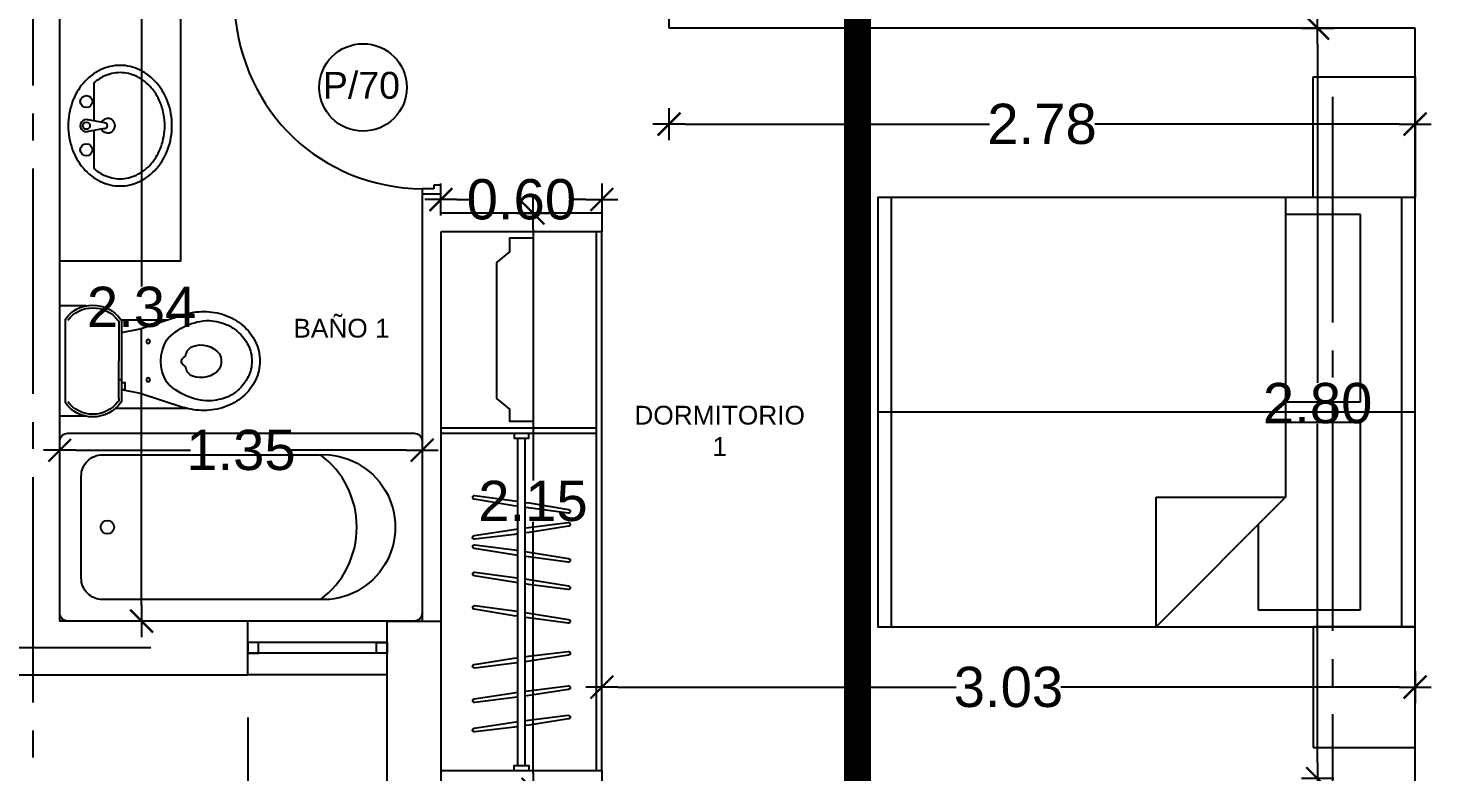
# Model space of a CAD drawing. Header units: millimetres. Extents: x 1217 to 2428, y 234 to 644.
# Drawn here: x 2359.72 to 2364.96, y 463.53 to 466.3 of the extents above; entities that cross this region are included whole.
import ezdxf

# ---------------------------------------------------------------- set-up
doc = ezdxf.new("R2010")
doc.units = ezdxf.units.MM
doc.linetypes.add('ACAD_ISO04W100', pattern=[30, 24, -3, 0, -3])
doc.linetypes.add('DASHDOTX2', pattern=[0.84, 0.4, -0.2, 0.04, -0.2])
doc.layers.get('0').update_dxf_attribs({"lineweight": 5})
for name, color, linetype in [('0.1', 251, 'Continuous'), ('0.2', 2, 'Continuous'), ('0.3', 6, 'Continuous'), ('ARTEFACTOS', 4, 'Continuous'), ('cortes', 30, 'Continuous'), ('COTAS', 252, 'Continuous'), ('COTAS INTERIORES', 3, 'Continuous'), ('Ejes', 8, 'Continuous'), ('muros', 7, 'Continuous'), ('PUERTAS', 2, 'Continuous'), ('Texto', 1, 'Continuous')]:
    doc.layers.add(name, color=color, linetype=linetype)
doc.styles.add('INTERARQ', font='arial.ttf')
doc.styles.get("Standard").update_dxf_attribs({"font": 'arial.ttf'})
doc.dimstyles.new('ESCALA_1-50', dxfattribs={"dimtxt": 0.15, "dimasz": 0.06, "dimexe": 0.18, "dimexo": 0.0625, "dimgap": 0, "dimtad": 0, "dimtih": 1, "dimtoh": 1, "dimzin": 0, "dimdsep": 46, "dimtxsty": 'INTERARQ', "dimblk": 'DIMTICK', "dimcen": 0, "dimse1": 1, "dimse2": 1, "dimclrd": 256, "dimclre": 1, "dimclrt": 2, "dimadec": 0, "dimazin": 0, "dimtfac": 4.5, "dimtofl": 0, "dimtmove": 2, "dimatfit": 3, "dimldrblk": 'DIMTICK', "dimfxl": 1, "dimtolj": 1, "dimtzin": 0, "dimarcsym": 0})

# ---------------------------------------------------------------- blocks, each defined once
blk = doc.blocks.new('Cama 2Pl')
at = {"layer": 'ARTEFACTOS'}
for p, q in [((-1.9512, -0.8), (-1.9512, 0.8)), ((-0.4826, 0.8), (-0.4826, -0.3174)), ((-0.0508, 0.8), (-0.0508, -0.8)), ((-0.2032, 0.7365), (-0.4826, 0.7365)), ((-0.2032, 0.0381), (-0.2032, 0.7365)), ((0, 0), (-2.002, 0)), ((-0.4826, 0.0381), (-0.2032, 0.0381)), ((-0.2032, -0.0381), (-0.4826, -0.0381)), ((-0.2032, -0.7365), (-0.2032, -0.0381)), ((-0.4826, -0.3174), (-0.9652, -0.8)), ((-0.9652, -0.8), (-0.9652, -0.3174)), ((-0.9652, -0.3174), (-0.4826, -0.3174)), ((-0.5842, -0.419), (-0.5842, -0.7365)), ((-0.5842, -0.7365), (-0.2032, -0.7365))]:
    blk.add_line(p, q, dxfattribs=at)
for points in [[(-0.38, 1.25), (0, 1.25), (0, 0.8), (-0.38, 0.8), (-0.38, 1.25)], [(-0.38, -1.25), (0, -1.25), (0, -0.8), (-0.38, -0.8), (-0.38, -1.25)]]:
    blk.add_lwpolyline(points, dxfattribs=at)
blk.add_lwpolyline([(0, -0.8), (0, 0.8), (-2.002, 0.8), (-2.002, -0.8)], close=True, dxfattribs=at)
blk = doc.blocks.new('DFDFDFDFDDFGGG')
at = {"layer": 'PUERTAS'}
for p, q in [((381629.6763, 7752659.5205), (381629.6427, 7752659.5205)), ((381629.6629, 7752659.4936), (381629.6763, 7752659.4936)), ((381629.6629, 7752659.4505), (381629.6629, 7752659.4936)), ((381629.6763, 7752659.4936), (381629.6763, 7752659.5205)), ((381630.359, 7752659.5205), (381630.359, 7752659.4936)), ((381630.3927, 7752659.5205), (381630.359, 7752659.5205)), ((381630.359, 7752659.4936), (381630.3725, 7752659.4936)), ((381630.3725, 7752659.4936), (381630.3725, 7752659.4505)), ((381629.6427, 7752659.4505), (381629.6629, 7752659.4505)), ((381629.6628, 7752658.7508), (381629.6629, 7752659.4505)), ((381629.6629, 7752659.4505), (381629.7061, 7752659.4505)), ((381629.7061, 7752659.4505), (381629.706, 7752658.7508)), ((381630.3725, 7752659.4505), (381630.3927, 7752659.4505)), ((381629.706, 7752658.7508), (381629.6628, 7752658.7508))]:
    blk.add_line(p, q, dxfattribs=at)
blk.add_ellipse((381629.5787, 7752659.5294), major_axis=(-0.6336, 0.5233), ratio=0.91419, start_param=2.378631, end_param=3.775075, dxfattribs=at)
blk = doc.blocks.new('Van1-pla')
at = {"color": 8}
for p, q in [((-2.16, 42.32), (-18.03, 42.32)), ((-1.41, 37.99), (-2.71, 45.49)), ((0.99, 37.99), (2.29, 45.49)), ((17.6, 42.32), (1.74, 42.32))]:
    blk.add_line(p, q, dxfattribs=at)
blk.add_lwpolyline([(-25.21, 31.5, 0.112687), (-23.37, 23.44, 0.103282), (-17.89, 16.3, 0.092276), (-9.94, 11.68, 0.085761), (-0.21, 10, 0.085761), (9.52, 11.68, 0.092276), (17.47, 16.3, 0.103282), (22.95, 23.44, 0.112687), (24.79, 31.5, 0.112687), (22.95, 39.56, 0.103282), (17.47, 46.7, 0.092276), (9.52, 51.32, 0.085761), (-0.21, 53, 0.085761), (-9.94, 51.32, 0.092276), (-17.89, 46.7, 0.103282), (-23.37, 39.56, 0.112687)], format="xyb", close=True, dxfattribs=at)
for points in [[(-18.03, 42.32, 0.063934), (-20.67, 38.26, 0.112687), (-22.21, 31.5, 0.112687)], [(-22.21, 31.5, 0.112687), (-20.67, 24.74, 0.103282), (-15.93, 18.57, 0.092276), (-8.94, 14.51, 0.085761), (-0.21, 13, 0.085761), (8.51, 14.51, 0.092276), (15.51, 18.57, 0.103282), (20.25, 24.74, 0.112687), (21.79, 31.5, 0.112687), (20.25, 38.26, 0.063934), (17.6, 42.32, 0.092276)]]:
    blk.add_lwpolyline(points, format="xyb", dxfattribs=at)
for centre, radius in [((-10.21, 45.49), 2.5), ((-0.21, 45.49), 1.5), ((9.79, 45.49), 2.5)]:
    blk.add_circle(centre, radius, dxfattribs=at)
for centre, radius, start, end in [((-0.21, 45.49), 2.5, 340.33287, 199.66713), ((-0.21, 36.6), 3, 118.18244, 61.81756), ((-0.21, 37.99), 1.2, 180, 0)]:
    blk.add_arc(centre, radius, start, end, dxfattribs=at)
blk = doc.blocks.new('wc')
at = {"layer": 'ARTEFACTOS', "color": 8}
for p, q in [((0.0667, 0.3584), (-0.0303, 0.3584)), ((0.4474, 0.3297), (0.1774, 0.3297)), ((0.2693, 0.2723), (0.4328, 0.3255)), ((-0.0104, -0.0028), (-0.0104, 0.3078)), ((0.1906, 0.2929), (0.1906, 0.1525)), ((0.2006, 0.0088), (0.2006, 0.2962)), ((0.2006, 0.2586), (0.2693, 0.2723)), ((0.2006, 0.2232), (0.1906, 0.2232)), ((0.2006, 0.2584), (0.2115, 0.2584)), ((0.2006, 0.2325), (0.2115, 0.2325)), ((0.2135, 0.2564), (0.2135, 0.2345)), ((0.1906, 0.0121), (0.1906, 0.1525)), ((0.1867, 0.0003), (0.1863, 0.0003)), ((0.3689, 0.0003), (0.1987, 0.0003)), ((0.2006, 0.0464), (0.2693, 0.0327)), ((0.2693, 0.0327), (0.4328, -0.0205)), ((0.0684, -0.0537), (-0.0303, -0.0537))]:
    blk.add_line(p, q, dxfattribs=at)
for centre in [(0.2994, 0.2224), (0.2994, 0.0796)]:
    blk.add_circle(centre, 0.00699, dxfattribs=at)
for centre, radius, start, end in [((0.0933, 0.2339), 0.1272, 35.4669, 144.5331), ((0.0933, 0.2339), 0.1172, 37.3062, 142.6938), ((0.5066, 0.0988), 0.2384, 90, 108.0194), ((0.5066, 0.0988), 0.2384, 70.5417, 90), ((0.5159, 0.125), 0.2106, 49.5378, 70.5417), ((0.1706, 0.2929), 0.02, 0, 37.3062), ((0.1806, 0.2962), 0.02, 0, 35.4669), ((0.5327, 0.0739), 0.2274, 91.2506, 136.4359), ((0.5124, 0.0619), 0.2399, 69.233, 86.3288), ((0.5159, 0.125), 0.1806, 49.5378, 63.1436), ((0.5301, 0.1418), 0.1586, 25.9026, 49.5378), ((0.5301, 0.1418), 0.1886, 25.9026, 49.5378), ((0.2115, 0.2564), 0.002, 0, 90), ((0.2115, 0.2345), 0.002, 270, 0), ((0.5031, 0.1526), 0.156, 149.9827, 210.1211), ((0.4966, 0.1263), 0.0883, 39.3794, 110.9889), ((0.5522, 0.1525), 0.1341, 0, 25.9026), ((0.5522, 0.1525), 0.164, 0, 25.9026), ((0.4398, 0.1536), 0.0161, 125.934, 233.3996), ((0.4202, 0.187), 0.0227, 296.4163, 327.7225), ((0.5047, 0.167), 0.0658, 170.0192, 173.1517), ((0.4793, 0.1715), 0.0399, 110.9889, 170.0192), ((0.5102, 0.1534), 0.0618, 333.0725, 27.908), ((0.4202, 0.1202), 0.0227, 32.2775, 64.0078), ((0.5047, 0.1402), 0.0658, 186.8483, 189.9808), ((0.4793, 0.1357), 0.0399, 189.9808, 249.0111), ((0.4966, 0.1809), 0.0883, 249.0111, 321.1211), ((0.5522, 0.1525), 0.1341, 334.0974, 0), ((0.5522, 0.1525), 0.164, 334.0974, 0), ((0.5315, 0.2205), 0.2193, 221.8152, 269.0461), ((0.5301, 0.1632), 0.1586, 310.4622, 334.0974), ((0.5301, 0.1632), 0.1886, 310.4622, 334.0974), ((0.1706, 0.0121), 0.02, 322.6938, 0), ((0.1806, 0.0088), 0.02, 324.5331, 0), ((0.5116, 0.2113), 0.2107, 274.4195, 294.2912), ((0.5159, 0.18), 0.2106, 289.4583, 310.4622), ((0.5159, 0.18), 0.1806, 297.1692, 310.4622), ((0.0933, 0.0711), 0.1272, 215.4669, 324.5331), ((0.0933, 0.0711), 0.1172, 217.3062, 322.6938), ((0.5066, 0.2062), 0.2384, 251.9806, 270), ((0.5066, 0.2062), 0.2384, 270, 289.4583)]:
    blk.add_arc(centre, radius, start, end, dxfattribs=at)
blk = doc.blocks.new('DIMTICK')
at = {"color": 1}
for p, q in [((0, 1), (0, -1)), ((-1, 0), (1, 0))]:
    blk.add_line(p, q, dxfattribs=at)
at = {"color": 3, "const_width": 0.141}
blk.add_lwpolyline([(0.707, 0.707), (-0.707, -0.707)], dxfattribs=at)
blk = doc.blocks.new('*D263')
at = {"layer": 'COTAS', "lineweight": -2, "ltscale": 3, "transparency": 16777216}
blk.add_line((2359.6984, 461.7846), (2359.7784, 461.7846), dxfattribs=at)
at = {"layer": 'Defpoints', "color": 0, "ltscale": 3, "transparency": 16777216}
for p in [(2359.6384, 463.7102), (2359.8384, 463.7102), (2359.8384, 461.7846)]:
    blk.add_point(p, dxfattribs=at)
at = {"layer": 'COTAS', "lineweight": -2, "ltscale": 3, "transparency": 16777216, "xscale": 0.06, "yscale": 0.06, "zscale": 0.06, "rotation": 180}
blk.add_blockref('DIMTICK', (2359.6384, 461.7846), dxfattribs=at)
at = {"layer": 'COTAS', "lineweight": -2, "ltscale": 3, "transparency": 16777216, "xscale": 0.06, "yscale": 0.06, "zscale": 0.06}
blk.add_blockref('DIMTICK', (2359.8384, 461.7846), dxfattribs=at)
at = {"layer": 'COTAS', "color": 2, "ltscale": 3, "transparency": 16777216, "insert": (2359.7384, 462.0247), "char_height": 0.15, "attachment_point": 5, "style": 'INTERARQ'}
blk.add_mtext('\\A1;0.20', dxfattribs=at)
blk = doc.blocks.new('*D264')
at = {"layer": 'COTAS', "lineweight": -2, "ltscale": 3, "transparency": 16777216}
for p, q in [((2359.8984, 461.7846), (2359.9943, 461.7846)), ((2360.4794, 461.7846), (2360.3835, 461.7846))]:
    blk.add_line(p, q, dxfattribs=at)
at = {"layer": 'Defpoints', "color": 0, "ltscale": 3, "transparency": 16777216}
for p in [(2359.8384, 463.7102), (2360.5394, 463.5102), (2360.5394, 461.7846)]:
    blk.add_point(p, dxfattribs=at)
at = {"layer": 'COTAS', "lineweight": -2, "ltscale": 3, "transparency": 16777216, "xscale": 0.06, "yscale": 0.06, "zscale": 0.06, "rotation": 180}
blk.add_blockref('DIMTICK', (2359.8384, 461.7846), dxfattribs=at)
at = {"layer": 'COTAS', "lineweight": -2, "ltscale": 3, "transparency": 16777216, "xscale": 0.06, "yscale": 0.06, "zscale": 0.06}
blk.add_blockref('DIMTICK', (2360.5394, 461.7846), dxfattribs=at)
at = {"layer": 'COTAS', "color": 2, "ltscale": 3, "transparency": 16777216, "insert": (2360.1889, 461.7846), "char_height": 0.15, "attachment_point": 5, "style": 'INTERARQ'}
blk.add_mtext('\\A1;0.70', dxfattribs=at)
blk = doc.blocks.new('*D283')
at = {"layer": 'COTAS', "lineweight": -2, "ltscale": 3, "transparency": 16777216}
for p, q in [((2352.9384, 460.782), (2359.6931, 460.782)), ((2366.9383, 460.782), (2360.1836, 460.782))]:
    blk.add_line(p, q, dxfattribs=at)
at = {"layer": 'Defpoints', "color": 0, "ltscale": 3, "transparency": 16777216}
for p in [(2352.8784, 466.0801, 0), (2366.9983, 466.0801, 0), (2366.9983, 460.782)]:
    blk.add_point(p, dxfattribs=at)
at = {"layer": 'COTAS', "lineweight": -2, "ltscale": 3, "transparency": 16777216, "xscale": 0.06, "yscale": 0.06, "zscale": 0.06, "rotation": 180}
blk.add_blockref('DIMTICK', (2352.8784, 460.782), dxfattribs=at)
at = {"layer": 'COTAS', "lineweight": -2, "ltscale": 3, "transparency": 16777216, "xscale": 0.06, "yscale": 0.06, "zscale": 0.06}
blk.add_blockref('DIMTICK', (2366.9983, 460.782), dxfattribs=at)
at = {"layer": 'COTAS', "color": 2, "ltscale": 3, "transparency": 16777216, "insert": (2359.9384, 460.782), "char_height": 0.15, "attachment_point": 5, "style": 'INTERARQ'}
blk.add_mtext('\\A1;14.12', dxfattribs=at)
blk = doc.blocks.new('*D329')
at = {"layer": 'COTAS', "lineweight": -2, "ltscale": 3, "transparency": 16777216}
for p, q in [((2368.8564, 495.1033), (2368.8564, 478.9229)), ((2368.8564, 462.5893), (2368.8564, 478.7696))]:
    blk.add_line(p, q, dxfattribs=at)
at = {"layer": 'Defpoints', "color": 0, "ltscale": 3, "transparency": 16777216}
for p in [(2364.1135, 495.1633, 0), (2368.8564, 495.1633), (2364.1135, 462.5293, 0)]:
    blk.add_point(p, dxfattribs=at)
at = {"layer": 'COTAS', "lineweight": -2, "ltscale": 3, "transparency": 16777216, "xscale": 0.06, "yscale": 0.06, "zscale": 0.06}
for p, rotation in [((2368.8564, 495.1633), 90), ((2368.8564, 462.5293), 270)]:
    blk.add_blockref('DIMTICK', p, dxfattribs=dict(at, rotation=rotation))
at = {"layer": 'COTAS', "color": 2, "ltscale": 3, "transparency": 16777216, "insert": (2368.8564, 478.8463), "char_height": 0.15, "attachment_point": 5, "style": 'INTERARQ'}
blk.add_mtext('\\A1;32.63', dxfattribs=at)
blk = doc.blocks.new('*D653')
at = {"layer": 'COTAS INTERIORES', "lineweight": -2, "ltscale": 3, "transparency": 16777216}
for p, q in [((2359.8984, 464.7281), (2360.3251, 464.7281)), ((2361.1285, 464.7281), (2360.7018, 464.7281))]:
    blk.add_line(p, q, dxfattribs=at)
at = {"layer": 'Defpoints', "color": 0, "ltscale": 3, "transparency": 16777216}
for p in [(2361.1885, 464.8152, 0), (2359.8384, 464.7281, 0), (2361.1885, 464.7281)]:
    blk.add_point(p, dxfattribs=at)
at = {"layer": 'COTAS INTERIORES', "lineweight": -2, "ltscale": 3, "transparency": 16777216, "xscale": 0.06, "yscale": 0.06, "zscale": 0.06, "rotation": 180}
blk.add_blockref('DIMTICK', (2359.8384, 464.7281), dxfattribs=at)
at = {"layer": 'COTAS INTERIORES', "lineweight": -2, "ltscale": 3, "transparency": 16777216, "xscale": 0.06, "yscale": 0.06, "zscale": 0.06}
blk.add_blockref('DIMTICK', (2361.1885, 464.7281), dxfattribs=at)
at = {"layer": 'COTAS INTERIORES', "color": 2, "ltscale": 3, "transparency": 16777216, "insert": (2360.5135, 464.7281), "char_height": 0.15, "attachment_point": 5, "style": 'INTERARQ'}
blk.add_mtext('\\A1;1.35', dxfattribs=at)
blk = doc.blocks.new('*D654')
at = {"layer": 'COTAS INTERIORES', "lineweight": -2, "ltscale": 3, "transparency": 16777216}
for p, q in [((2360.1434, 466.3713), (2360.1434, 465.3379)), ((2360.1434, 464.1513), (2360.1434, 465.1846))]:
    blk.add_line(p, q, dxfattribs=at)
at = {"layer": 'Defpoints', "color": 0, "ltscale": 3, "transparency": 16777216}
for p in [(2360.0631, 466.4313, 0), (2359.8384, 464.0913, 0), (2360.1434, 464.0913)]:
    blk.add_point(p, dxfattribs=at)
at = {"layer": 'COTAS INTERIORES', "lineweight": -2, "ltscale": 3, "transparency": 16777216, "xscale": 0.06, "yscale": 0.06, "zscale": 0.06}
for p, rotation in [((2360.1434, 466.4313), 90), ((2360.1434, 464.0913), 270)]:
    blk.add_blockref('DIMTICK', p, dxfattribs=dict(at, rotation=rotation))
at = {"layer": 'COTAS INTERIORES', "color": 2, "ltscale": 3, "transparency": 16777216, "insert": (2360.1434, 465.2613), "char_height": 0.15, "attachment_point": 5, "style": 'INTERARQ'}
blk.add_mtext('\\A1;2.34', dxfattribs=at)
blk = doc.blocks.new('*D655')
at = {"layer": 'COTAS INTERIORES', "lineweight": -2, "ltscale": 3, "transparency": 16777216}
for p, q in [((2362.1685, 465.9434), (2363.3022, 465.9434)), ((2364.8284, 465.9434), (2363.6947, 465.9434))]:
    blk.add_line(p, q, dxfattribs=at)
at = {"layer": 'Defpoints', "color": 0, "ltscale": 3, "transparency": 16777216}
for p in [(2362.1085, 466.3012, 0), (2364.8884, 466.3012, 0), (2364.8884, 465.9434)]:
    blk.add_point(p, dxfattribs=at)
at = {"layer": 'COTAS INTERIORES', "lineweight": -2, "ltscale": 3, "transparency": 16777216, "xscale": 0.06, "yscale": 0.06, "zscale": 0.06, "rotation": 180}
blk.add_blockref('DIMTICK', (2362.1085, 465.9434), dxfattribs=at)
at = {"layer": 'COTAS INTERIORES', "lineweight": -2, "ltscale": 3, "transparency": 16777216, "xscale": 0.06, "yscale": 0.06, "zscale": 0.06}
blk.add_blockref('DIMTICK', (2364.8884, 465.9434), dxfattribs=at)
at = {"layer": 'COTAS INTERIORES', "color": 2, "ltscale": 3, "transparency": 16777216, "insert": (2363.4984, 465.9434), "char_height": 0.15, "attachment_point": 5, "style": 'INTERARQ'}
blk.add_mtext('\\A1;2.78', dxfattribs=at)
blk = doc.blocks.new('*D331')
at = {"layer": 'COTAS INTERIORES', "lineweight": -2, "ltscale": 3, "transparency": 16777216}
for p, q in [((2364.5253, 466.2412), (2364.5253, 464.9792)), ((2364.5253, 463.5641), (2364.5253, 464.8261))]:
    blk.add_line(p, q, dxfattribs=at)
at = {"layer": 'Defpoints', "color": 0, "ltscale": 3, "transparency": 16777216}
for p in [(2364.5253, 466.3012), (2365.1598, 466.3012, 0), (2364.8136, 463.5041, 0)]:
    blk.add_point(p, dxfattribs=at)
at = {"layer": 'COTAS INTERIORES', "lineweight": -2, "ltscale": 3, "transparency": 16777216, "xscale": 0.06, "yscale": 0.06, "zscale": 0.06}
for p, rotation in [((2364.5253, 466.3012), 90), ((2364.5253, 463.5041), 270)]:
    blk.add_blockref('DIMTICK', p, dxfattribs=dict(at, rotation=rotation))
at = {"layer": 'COTAS INTERIORES', "color": 2, "ltscale": 3, "transparency": 16777216, "insert": (2364.5253, 464.9027), "char_height": 0.15, "attachment_point": 5, "style": 'INTERARQ'}
blk.add_mtext('\\A1;2.80', dxfattribs=at)
blk = doc.blocks.new('*D656')
at = {"layer": 'COTAS INTERIORES', "lineweight": -2, "ltscale": 3, "transparency": 16777216}
for p, q in [((2361.3185, 465.6623), (2361.3637, 465.6623)), ((2361.7981, 465.6623), (2361.7528, 465.6623))]:
    blk.add_line(p, q, dxfattribs=at)
at = {"layer": 'Defpoints', "color": 0, "ltscale": 3, "transparency": 16777216}
for p in [(2361.8581, 465.6623), (2361.2585, 463.5341, 0), (2361.8581, 463.5341, 0)]:
    blk.add_point(p, dxfattribs=at)
at = {"layer": 'COTAS INTERIORES', "lineweight": -2, "ltscale": 3, "transparency": 16777216, "xscale": 0.06, "yscale": 0.06, "zscale": 0.06, "rotation": 180}
blk.add_blockref('DIMTICK', (2361.2585, 465.6623), dxfattribs=at)
at = {"layer": 'COTAS INTERIORES', "lineweight": -2, "ltscale": 3, "transparency": 16777216, "xscale": 0.06, "yscale": 0.06, "zscale": 0.06}
blk.add_blockref('DIMTICK', (2361.8581, 465.6623), dxfattribs=at)
at = {"layer": 'COTAS INTERIORES', "color": 2, "ltscale": 3, "transparency": 16777216, "insert": (2361.5583, 465.6623), "char_height": 0.15, "attachment_point": 5, "style": 'INTERARQ'}
blk.add_mtext('\\A1;0.60', dxfattribs=at)
blk = doc.blocks.new('*D657')
at = {"layer": 'COTAS INTERIORES', "lineweight": -2, "ltscale": 3, "transparency": 16777216}
for p, q in [((2361.6017, 465.5521), (2361.6017, 464.6147)), ((2361.6017, 463.5241), (2361.6017, 464.4615))]:
    blk.add_line(p, q, dxfattribs=at)
at = {"layer": 'Defpoints', "color": 0, "ltscale": 3, "transparency": 16777216}
for p in [(2361.6017, 465.6121), (2361.7753, 465.6121, 0), (2361.7753, 463.4641, 0)]:
    blk.add_point(p, dxfattribs=at)
at = {"layer": 'COTAS INTERIORES', "lineweight": -2, "ltscale": 3, "transparency": 16777216, "xscale": 0.06, "yscale": 0.06, "zscale": 0.06}
for p, rotation in [((2361.6017, 465.6121), 90), ((2361.6017, 463.4641), 270)]:
    blk.add_blockref('DIMTICK', p, dxfattribs=dict(at, rotation=rotation))
at = {"layer": 'COTAS INTERIORES', "color": 2, "ltscale": 3, "transparency": 16777216, "insert": (2361.6017, 464.5381), "char_height": 0.15, "attachment_point": 5, "style": 'INTERARQ'}
blk.add_mtext('\\A1;2.15', dxfattribs=at)
blk = doc.blocks.new('*D658')
at = {"layer": 'COTAS INTERIORES', "lineweight": -2, "ltscale": 3, "transparency": 16777216}
for p, q in [((2361.9181, 463.8449), (2363.1785, 463.8449)), ((2364.8284, 463.8449), (2363.568, 463.8449))]:
    blk.add_line(p, q, dxfattribs=at)
at = {"layer": 'Defpoints', "color": 0, "ltscale": 3, "transparency": 16777216}
for p in [(2361.8581, 464.1552, 0), (2364.8884, 463.9936, 0), (2364.8884, 463.8449)]:
    blk.add_point(p, dxfattribs=at)
at = {"layer": 'COTAS INTERIORES', "lineweight": -2, "ltscale": 3, "transparency": 16777216, "xscale": 0.06, "yscale": 0.06, "zscale": 0.06, "rotation": 180}
blk.add_blockref('DIMTICK', (2361.8581, 463.8449), dxfattribs=at)
at = {"layer": 'COTAS INTERIORES', "lineweight": -2, "ltscale": 3, "transparency": 16777216, "xscale": 0.06, "yscale": 0.06, "zscale": 0.06}
blk.add_blockref('DIMTICK', (2364.8884, 463.8449), dxfattribs=at)
at = {"layer": 'COTAS INTERIORES', "color": 2, "ltscale": 3, "transparency": 16777216, "insert": (2363.3732, 463.8449), "char_height": 0.15, "attachment_point": 5, "style": 'INTERARQ'}
blk.add_mtext('\\A1;3.03', dxfattribs=at)

msp = doc.modelspace()

# ---------------------------------------------------------------- linework, layer by layer
at = {"layer": '0.1', "elevation": 0}
for points in [[(2359.8384, 466.43129), (2360.28787, 466.43129), (2360.28787, 465.43208), (2359.8384, 465.43208)], [(2361.05846, 464.01127), (2360.53938, 464.01126)], [(2361.05846, 463.97127), (2360.53938, 463.97126)]]:
    msp.add_lwpolyline(points, dxfattribs=at)
at = {"layer": '0.1', "color": 1, "elevation": 0}
for points in [[(2361.05846, 464.09121), (2360.53938, 464.09125)], [(2361.05846, 463.89128), (2360.53938, 463.89128)]]:
    msp.add_lwpolyline(points, dxfattribs=at)
at = {"layer": '0.2', "elevation": 0}
for points in [[(2360.53938, 464.01127), (2360.53938, 463.97127), (2360.57938, 463.97127), (2360.57938, 464.01127), (2360.53938, 464.01127)], [(2361.05846, 464.01128), (2361.05846, 463.97128), (2361.01846, 463.97128), (2361.01846, 464.01128), (2361.05846, 464.01128)]]:
    msp.add_lwpolyline(points, dxfattribs=at)
at = {"layer": '0.3'}
for p, q in [((2361.1885, 465.68212, 0), (2361.1885, 464.09123, 0)), ((2361.25852, 465.54217, 0), (2361.25846, 464.09123, 0))]:
    msp.add_line(p, q, dxfattribs=at)
at = {"layer": '0.3', "elevation": 0}
for points in [[(2361.25853, 465.61214), (2361.25853, 465.68212), (2361.18862, 465.68212)], [(2361.25853, 465.61214), (2361.85814, 465.61214)], [(2361.85814, 465.61214), (2361.85814, 465.54214), (2361.25854, 465.54217)], [(2361.25846, 463.53412), (2361.85811, 463.53412), (2361.85811, 463.46412), (2361.25846, 463.46412)]]:
    msp.add_lwpolyline(points, dxfattribs=at)
at = {"layer": 'ARTEFACTOS'}
for p, q in [((2361.2585, 464.81132, 0), (2361.83816, 464.81132, 0)), ((2361.2585, 464.79132, 0), (2361.83816, 464.79132, 0)), ((2361.54475, 463.55245, 0), (2361.54475, 464.77299, 0)), ((2361.57225, 463.55245, 0), (2361.57225, 464.77299, 0))]:
    msp.add_line(p, q, dxfattribs=at)
at = {"layer": 'ARTEFACTOS', "elevation": 0}
for points in [[(2361.83814, 463.53412), (2361.83814, 465.54215)], [(2361.85811, 463.53412), (2361.85811, 465.54214)], [(2361.60175, 464.83451), (2361.51525, 464.8345), (2361.51525, 464.88059), (2361.46679, 464.92092), (2361.46677, 465.42746), (2361.51524, 465.46779), (2361.51523, 465.51964), (2361.60173, 465.51964), (2361.60175, 464.83451)], [(2361.531, 464.79132), (2361.531, 464.77299), (2361.586, 464.77299), (2361.586, 464.79132)], [(2361.531, 464.79132), (2361.531, 464.77299), (2361.586, 464.77299), (2361.586, 464.79132)], [(2361.53098, 463.53412), (2361.53098, 463.55245), (2361.58598, 463.55245), (2361.58598, 463.53412)]]:
    msp.add_lwpolyline(points, dxfattribs=at)
for points in [[(2359.86935, 464.09126, -0.4233096), (2359.83842, 464.12124), (2359.83842, 464.76124, -0.4142136), (2359.86842, 464.79124), (2361.1585, 464.79124, -0.4142136), (2361.1885, 464.76124), (2361.1885, 464.12124, -0.4142136), (2361.1585, 464.09124), (2360.53938, 464.09124)], [(2361.54475, 464.51905), (2361.52996, 464.52122), (2361.38283, 464.5452, -0.9860188), (2361.38483, 464.5588), (2361.53263, 464.53936), (2361.54475, 464.53758)], [(2361.54475, 464.51905), (2361.52996, 464.52122), (2361.38283, 464.5452, -0.9860188), (2361.38483, 464.5588), (2361.53263, 464.53936), (2361.54475, 464.53758)], [(2361.57225, 464.53353), (2361.58704, 464.53135), (2361.73417, 464.50738, -0.9860188), (2361.73217, 464.49378), (2361.58437, 464.51321), (2361.57225, 464.515)], [(2361.57225, 464.53353), (2361.58704, 464.53135), (2361.73417, 464.50738, -0.9860188), (2361.73217, 464.49378), (2361.58437, 464.51321), (2361.57225, 464.515)], [(2361.57225, 464.4384), (2361.58449, 464.44009), (2361.73245, 464.45823, -0.9860188), (2361.73433, 464.44461), (2361.587, 464.42193), (2361.57225, 464.41989)], [(2361.57225, 464.4384), (2361.58449, 464.44009), (2361.73245, 464.45823, -0.9860188), (2361.73433, 464.44461), (2361.587, 464.42193), (2361.57225, 464.41989)], [(2361.54475, 464.41609), (2361.53252, 464.4144), (2361.38455, 464.39626, -0.9860188), (2361.38267, 464.40988), (2361.53001, 464.43256), (2361.54475, 464.4346)], [(2361.54475, 464.41609), (2361.53252, 464.4144), (2361.38455, 464.39626, -0.9860188), (2361.38267, 464.40988), (2361.53001, 464.43256), (2361.54475, 464.4346)], [(2361.54475, 464.33597), (2361.52996, 464.33814), (2361.38283, 464.36212, -0.9860188), (2361.38483, 464.37572), (2361.53263, 464.35628), (2361.54475, 464.3545)], [(2361.54475, 464.33597), (2361.52996, 464.33814), (2361.38283, 464.36212, -0.9860188), (2361.38483, 464.37572), (2361.53263, 464.35628), (2361.54475, 464.3545)], [(2361.57225, 464.35045), (2361.58704, 464.34827), (2361.73417, 464.3243, -0.9860188), (2361.73217, 464.3107), (2361.58437, 464.33013), (2361.57225, 464.33192)], [(2361.57225, 464.35045), (2361.58704, 464.34827), (2361.73417, 464.3243, -0.9860188), (2361.73217, 464.3107), (2361.58437, 464.33013), (2361.57225, 464.33192)], [(2361.54475, 464.23377), (2361.52996, 464.23595), (2361.38283, 464.25992, -0.9860188), (2361.38483, 464.27352), (2361.53263, 464.25409), (2361.54475, 464.2523)], [(2361.54475, 464.23377), (2361.52996, 464.23595), (2361.38283, 464.25992, -0.9860188), (2361.38483, 464.27352), (2361.53263, 464.25409), (2361.54475, 464.2523)], [(2361.57225, 464.24825), (2361.58704, 464.24608), (2361.73417, 464.2221, -0.9860188), (2361.73217, 464.2085), (2361.58437, 464.22794), (2361.57225, 464.22972)], [(2361.57225, 464.24825), (2361.58704, 464.24608), (2361.73417, 464.2221, -0.9860188), (2361.73217, 464.2085), (2361.58437, 464.22794), (2361.57225, 464.22972)], [(2361.54475, 464.10894), (2361.52996, 464.11111), (2361.38283, 464.13509, -0.9860188), (2361.38483, 464.14869), (2361.53263, 464.12925), (2361.54475, 464.12747)], [(2361.54475, 464.10894), (2361.52996, 464.11111), (2361.38283, 464.13509, -0.9860188), (2361.38483, 464.14869), (2361.53263, 464.12925), (2361.54475, 464.12747)], [(2361.57225, 464.12342), (2361.58704, 464.12124), (2361.73417, 464.09727, -0.9860188), (2361.73217, 464.08367), (2361.58437, 464.1031), (2361.57225, 464.10489)], [(2361.57225, 464.12342), (2361.58704, 464.12124), (2361.73417, 464.09727, -0.9860188), (2361.73217, 464.08367), (2361.58437, 464.1031), (2361.57225, 464.10489)], [(2361.57225, 463.95834), (2361.58449, 463.96003), (2361.73245, 463.97817, -0.9860188), (2361.73433, 463.96455), (2361.587, 463.94187), (2361.57225, 463.93984)], [(2361.54475, 463.93604), (2361.53252, 463.93434), (2361.38455, 463.91621, -0.9860188), (2361.38267, 463.92983), (2361.53001, 463.95251), (2361.54475, 463.95454)], [(2361.54475, 463.80768), (2361.53252, 463.80599), (2361.38455, 463.78786, -0.9860188), (2361.38267, 463.80147), (2361.53001, 463.82415), (2361.54475, 463.82619)], [(2361.57225, 463.82999), (2361.58449, 463.83168), (2361.73245, 463.84982, -0.9860188), (2361.73433, 463.8362), (2361.587, 463.81352), (2361.57225, 463.81148)], [(2361.54475, 463.69788), (2361.53252, 463.69619), (2361.38455, 463.67805, -0.9860188), (2361.38267, 463.69167), (2361.53001, 463.71435), (2361.54475, 463.71639)], [(2361.57225, 463.72019), (2361.58449, 463.72188), (2361.73245, 463.74002, -0.9860188), (2361.73433, 463.7264), (2361.587, 463.70372), (2361.57225, 463.70168)]]:
    msp.add_lwpolyline(points, format="xyb", dxfattribs=at)
msp.add_lwpolyline([(2359.99842, 464.71124), (2360.806, 464.71124, -1.0462963), (2360.806, 464.17124), (2359.99842, 464.17124, -0.4142136), (2359.91842, 464.25124), (2359.91842, 464.63124, -0.4142136)], format="xyb", close=True, dxfattribs=at)
at = {"layer": 'ARTEFACTOS'}
msp.add_circle((2360.01585, 464.44124, 0), 0.025, dxfattribs=at)
msp.add_arc((2360.60818, 464.44124, 0), 0.33698, 306.75985, 53.24015, dxfattribs=at)
at = {"layer": 'cortes', "color": 1, "linetype": 'DASHDOTX2', "ltscale": 1.5, "const_width": 0.1, "elevation": 0}
msp.add_lwpolyline([(2362.81081, 468.26202), (2362.81081, 459.22818), (2362.81081, 459.22818)], dxfattribs=at)
at = {"layer": 'Ejes', "linetype": 'ACAD_ISO04W100', "ltscale": 0.035, "elevation": 0}
for points in [[(2359.73844, 469.22787), (2359.73844, 460.03979)], [(2364.58054, 466.0446), (2364.58054, 460.03979)], [(2360.17837, 463.99126), (2350.42715, 463.99126)], [(2360.53937, 463.73128), (2360.53937, 460.03979)]]:
    msp.add_lwpolyline(points, dxfattribs=at)
at = {"layer": 'muros'}
msp.add_line((2364.88838, 463.33128, 0), (2364.88838, 466.30121, 0), dxfattribs=at)
at = {"layer": 'muros', "elevation": 0}
for points in [[(2358.93745, 464.09124), (2358.93745, 463.89125), (2360.53938, 463.89125), (2360.53938, 464.09124), (2359.83841, 464.09126), (2359.83841, 469.02787)], [(2362.10848, 466.30121), (2362.10848, 466.50121), (2365.49834, 466.50121), (2365.49834, 466.30121), (2365.08838, 466.30121)], [(2364.88838, 466.30121), (2362.10848, 466.30121)], [(2361.05846, 463.33128), (2361.05846, 464.09123), (2361.25846, 464.09123), (2361.25846, 463.33128)]]:
    msp.add_lwpolyline(points, dxfattribs=at)
at = {"layer": 'Texto'}
msp.add_circle((2360.96849, 466.08006), 0.16297, dxfattribs=at)

# ---------------------------------------------------------------- block references
at = {"layer": '0.1'}
for name, p, xscale, yscale, zscale, rotation in [('DFDFDFDFDDFGGG', (-7741123.57358, 381644.444, 0), 0.9988165753526749, 0.9988165753526749, 0.9988165753526749, 270), ('Van1-pla', (2360.34641, 465.93945, 0), 0.008989348791202377, 0.008989348791202377, 0.008989348791202377, 90)]:
    msp.add_blockref(name, p, dxfattribs=dict(at, xscale=xscale, yscale=yscale, zscale=zscale, rotation=rotation))
at = {"layer": '0.1', "extrusion": (0, 0, -1), "xscale": 0.9988165753526749, "yscale": 0.9988165753526749, "zscale": -0.9988165753526749, "rotation": 180}
msp.add_blockref('wc', (-2359.8687, 465.21278, 0), dxfattribs=at)
at = {"layer": 'ARTEFACTOS', "xscale": 0.9999925657630349, "yscale": 0.9999925657630349, "zscale": 0.9999925657630349}
msp.add_blockref('Cama 2Pl', (2364.88838, 464.86989, 0), dxfattribs=at)

# ---------------------------------------------------------------- texts
at = {"layer": 'Texto', "attachment_point": 5}
for s, insert, char_height, width in [('P/70', (2360.96246, 466.08723), 0.099999, 3.0886563), ('BAÑO 1', (2360.88816, 465.18231, 0), 0.069999, 0.4782868), ('DORMITORIO 1', (2362.29717, 464.80018, 0), 0.0699995, 0.4782868)]:
    msp.add_mtext(s, dxfattribs=dict(at, insert=insert, char_height=char_height, width=width))

# ---------------------------------------------------------------- dimensions: what is measured, and where the dimension line sits
at = {"layer": 'COTAS', "ltscale": 3}
dim = msp.add_linear_dim(base=(2368.85635, 495.16328), p1=(2364.11354, 462.52928, 0), p2=(2364.11354, 495.16328, 0), angle=90, dimstyle='ESCALA_1-50', dxfattribs=at)
dim.commit()
dim.dimension.update_dxf_attribs({"geometry": '*D329', "text_midpoint": (2368.85635, 478.84628)})
for base, p1, p2, picture, middle in [((2366.99833, 460.782), (2352.87842, 466.08013, 0), (2366.99833, 466.08011, 0), '*D283', (2359.93837, 460.782)), ((2360.53937, 461.78458), (2359.83841, 463.71015), (2360.53937, 463.51017), '*D264', (2360.18889, 461.78458))]:
    dim = msp.add_linear_dim(base=base, p1=p1, p2=p2, dimstyle='ESCALA_1-50', dxfattribs=at)
    dim.commit()
    dim.dimension.update_dxf_attribs({"geometry": picture, "text_midpoint": middle})
dim = msp.add_linear_dim(base=(2359.83841, 461.78458), p1=(2359.63843, 463.71015), p2=(2359.83841, 463.71015), dimstyle='ESCALA_1-50', dxfattribs=at)
dim.commit()
dim.dimension.update_dxf_attribs({"geometry": '*D263', "text_midpoint": (2359.73842, 462.02474), "dimtype": 160})
at = {"layer": 'COTAS INTERIORES', "ltscale": 3}
for base, p1, p2, picture, middle in [((2360.14342, 464.09126), (2360.06314, 466.43129, 0), (2359.83841, 464.09126, 0), '*D654', (2360.14342, 465.26127)), ((2364.52526, 466.30121), (2364.8136, 463.50412, 0), (2365.15983, 466.30121, 0), '*D331', (2364.52526, 464.90266)), ((2361.60174, 465.61214), (2361.77534, 463.46412, 0), (2361.77534, 465.61214, 0), '*D657', (2361.60174, 464.53813))]:
    dim = msp.add_linear_dim(base=base, p1=p1, p2=p2, angle=90, dimstyle='ESCALA_1-50', dxfattribs=at)
    dim.commit()
    dim.dimension.update_dxf_attribs({"geometry": picture, "text_midpoint": middle})
for base, p1, p2, picture, middle in [((2364.88838, 465.94336), (2362.10848, 466.30121, 0), (2364.88838, 466.30121, 0), '*D655', (2363.49843, 465.94336)), ((2361.85811, 465.66231), (2361.25846, 463.53412, 0), (2361.85811, 463.53412, 0), '*D656', (2361.55828, 465.66231)), ((2361.1885, 464.72806), (2359.83841, 464.72806, 0), (2361.1885, 464.81525, 0), '*D653', (2360.51345, 464.72806)), ((2364.88838, 463.84489), (2361.85811, 464.15523, 0), (2364.88838, 463.99359, 0), '*D658', (2363.37324, 463.84489))]:
    dim = msp.add_linear_dim(base=base, p1=p1, p2=p2, dimstyle='ESCALA_1-50', dxfattribs=at)
    dim.commit()
    dim.dimension.update_dxf_attribs({"geometry": picture, "text_midpoint": middle})

doc.saveas('drawing.dxf')
